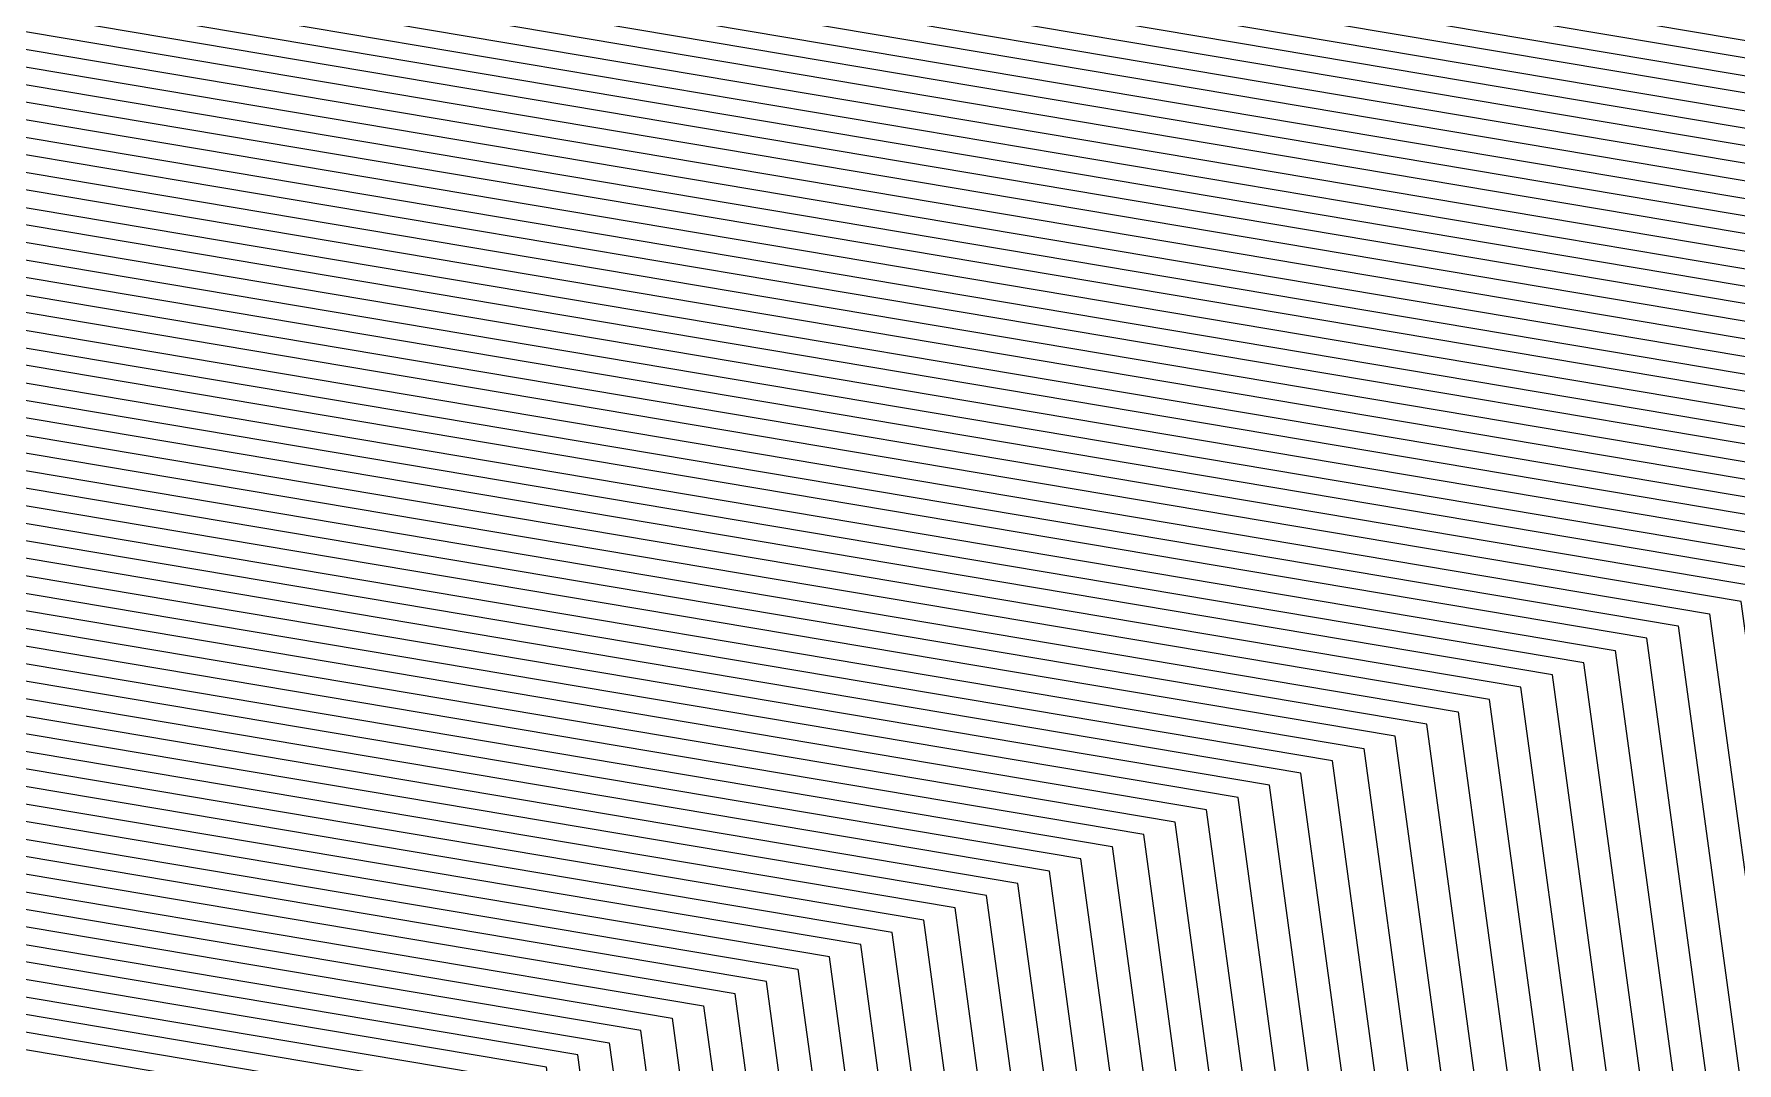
# Model space of a CAD drawing. Extents: x 7084 to 11035, y 13750 to 16729.
# Drawn here: x 8932.6 to 8998.9, y 14564 to 14604 of the extents above; entities that cross this region are included whole.
import ezdxf

# ---------------------------------------------------------------- set-up
doc = ezdxf.new("R2010")
doc.units = 0
doc.layers.add('Default', color=7, linetype='Continuous')

msp = doc.modelspace()

# ---------------------------------------------------------------- linework, layer by layer
at = {"layer": 'Default'}
for points in [[(8993.512, 15824.604), (9122.489, 15735.477), (9275.236, 15730.704), (9361.156, 15700.473), (9448.667, 15667.059), (9622.172, 15713.16), (9862.43, 15647.924), (9953.021, 15529.6), (9960.698, 15429.717), (9959.107, 15240.374), (9901.827, 14992.16), (9884.937, 14709.413), (9834.021, 14628.267), (9665.123, 14566.8), (9513.967, 14515.884), (9311.896, 14519.066), (9253.549, 14459.136), (9044.73, 14492.943), (9030.911, 14594.363), (8870.208, 14621.412), (8749.283, 14624.594), (8650.634, 14624.594)], [(9170.265, 15773.239), (9287.169, 15769.585), (9352.927, 15746.448), (9419.904, 15720.875), (9685.097, 15791.337), (9868.977, 15741.41), (10007.441, 15560.557), (10019.175, 15407.89), (10017.957, 15262.978), (9974.119, 15073.009), (9948.303, 14640.843), (9909.335, 14578.738), (9651.182, 14484.789), (9535.496, 14445.821), (9380.842, 14448.257), (9291.662, 14356.656), (8972.491, 14408.328), (8951.369, 14563.344), (8828.377, 14584.046), (8735.828, 14586.481), (8660.327, 14586.481), (8615.271, 14601.094), (8343.037, 14709.136)], [(9353.434, 15743.619), (9421.674, 15717.564), (9681.225, 15786.526), (9868.574, 15735.657), (10004.092, 15558.652), (10015.577, 15409.233), (10014.336, 15261.587), (9969.67, 15068.034), (9944.404, 14645.063), (9904.701, 14581.786), (9652.04, 14489.836), (9534.171, 14450.133), (9376.599, 14452.614), (9289.317, 14362.963), (8976.936, 14413.535), (8956.264, 14565.253), (8830.951, 14586.345), (8736.656, 14588.827), (8659.731, 14588.827), (8613.824, 14603.716), (8347.382, 14709.458)], [(8349.555, 14709.619), (8613.101, 14605.026), (8659.433, 14589.999), (8737.07, 14589.999), (8832.238, 14587.495), (8958.712, 14566.207), (8979.159, 14416.139), (9288.144, 14366.116), (9374.478, 14454.793), (9533.509, 14452.288), (9652.469, 14492.359), (9902.383, 14583.31), (9942.454, 14647.173), (9967.445, 15065.546), (10012.525, 15260.892), (10013.777, 15409.905), (10002.418, 15557.7), (9868.373, 15732.78), (9679.289, 15784.121), (9422.559, 15715.908), (9353.687, 15742.204)], [(9353.813, 15741.497), (9423.001, 15715.08), (9678.32, 15782.918), (9868.272, 15731.342), (10001.58, 15557.224), (10012.878, 15410.241), (10011.62, 15260.544), (9966.333, 15064.302), (9941.479, 14648.228), (9901.225, 14584.072), (9652.684, 14493.621), (9533.178, 14453.366), (9373.417, 14455.882), (9287.558, 14367.692), (8980.27, 14417.44), (8959.935, 14566.685), (8832.882, 14588.07), (8737.277, 14590.586), (8659.283, 14590.586), (8612.739, 14605.681), (8350.641, 14709.7)], [(9353.94, 15740.79), (9423.444, 15714.252), (9677.352, 15781.715), (9868.171, 15729.904), (10000.743, 15556.747), (10011.978, 15410.576), (10010.714, 15260.196), (9965.221, 15063.059), (9940.504, 14649.283), (9900.066, 14584.834), (9652.898, 14494.883), (9532.846, 14454.444), (9372.356, 14456.972), (9286.971, 14369.269), (8981.382, 14418.742), (8961.159, 14567.162), (8833.525, 14588.645), (8737.484, 14591.172), (8659.134, 14591.172), (8612.377, 14606.337), (8351.728, 14709.781)], [(9354.193, 15739.375), (9424.329, 15712.596), (9675.416, 15779.31), (9867.97, 15727.027), (9999.069, 15555.795), (10010.179, 15411.248), (10008.904, 15259.501), (9962.997, 15060.571), (9938.555, 14651.393), (9897.748, 14586.358), (9653.327, 14497.406), (9532.184, 14456.6), (9370.235, 14459.15), (9285.798, 14372.422), (8983.605, 14421.346), (8963.606, 14568.116), (8834.812, 14589.795), (8737.898, 14592.345), (8658.836, 14592.345), (8611.654, 14607.647), (8353.901, 14709.942)], [(9354.32, 15738.668), (9424.771, 15711.768), (9674.448, 15778.107), (9867.869, 15725.589), (9998.231, 15555.319), (10009.279, 15411.584), (10007.998, 15259.153), (9961.885, 15059.327), (9937.58, 14652.447), (9896.59, 14587.12), (9653.541, 14498.668), (9531.853, 14457.678), (9369.174, 14460.24), (9285.212, 14373.999), (8984.716, 14422.648), (8964.83, 14568.594), (8835.456, 14590.369), (8738.105, 14592.931), (8658.687, 14592.931), (8611.292, 14608.302), (8354.987, 14710.022)], [(9160.71, 15765.686), (9284.782, 15761.809), (9354.573, 15737.253), (9425.656, 15710.112), (9672.512, 15775.702), (9867.668, 15722.712), (9996.557, 15554.366), (10007.48, 15412.255), (10006.187, 15258.457), (9959.66, 15056.84), (9935.63, 14654.557), (9894.272, 14588.644), (9653.97, 14501.191), (9531.19, 14459.834), (9367.053, 14462.418), (9284.039, 14377.152), (8986.939, 14425.251), (8967.278, 14569.548), (8836.743, 14591.519), (8738.519, 14594.104), (8658.389, 14594.104), (8610.569, 14609.613), (8357.16, 14710.184)], [(9284.599, 15761.211), (9354.7, 15736.546), (9426.099, 15709.284), (9671.544, 15774.499), (9867.567, 15721.274), (9995.72, 15553.89), (10006.58, 15412.591), (10005.282, 15258.11), (9958.548, 15055.596), (9934.655, 14655.612), (9893.114, 14589.406), (9654.185, 14502.453), (9530.859, 14460.912), (9365.992, 14463.508), (9283.453, 14378.729), (8988.05, 14426.553), (8968.501, 14570.025), (8837.387, 14592.094), (8738.726, 14594.69), (8658.24, 14594.69), (8610.208, 14610.268), (8358.246, 14710.264)], [(9284.415, 15760.613), (9354.826, 15735.838), (9426.541, 15708.456), (9670.576, 15773.296), (9867.466, 15719.836), (9994.882, 15553.414), (10005.68, 15412.927), (10004.377, 15257.762), (9957.436, 15054.352), (9933.68, 14656.667), (9891.955, 14590.168), (9654.399, 14503.715), (9530.528, 14461.989), (9364.931, 14464.597), (9282.867, 14380.305), (8989.161, 14427.855), (8969.725, 14570.502), (8838.03, 14592.669), (8738.933, 14595.277), (8658.091, 14595.277), (8609.846, 14610.924), (8359.333, 14710.345)], [(9284.232, 15760.015), (9354.953, 15735.131), (9426.984, 15707.628), (9669.608, 15772.094), (9867.365, 15718.398), (9994.045, 15552.937), (10004.781, 15413.263), (10003.471, 15257.414), (9956.324, 15053.108), (9932.705, 14657.722), (9890.796, 14590.93), (9654.614, 14504.976), (9530.197, 14463.067), (9363.871, 14465.687), (9282.28, 14381.882), (8990.273, 14429.156), (8970.949, 14570.98), (8838.674, 14593.244), (8739.14, 14595.863), (8657.941, 14595.863), (8609.484, 14611.579), (8360.419, 14710.425)], [(9284.048, 15759.416), (9355.079, 15734.424), (9427.426, 15706.8), (9668.64, 15770.891), (9867.265, 15716.959), (9993.208, 15552.461), (10003.881, 15413.599), (10002.566, 15257.066), (9955.211, 15051.864), (9931.731, 14658.777), (9889.638, 14591.692), (9654.828, 14506.238), (9529.866, 14464.145), (9362.81, 14466.776), (9281.694, 14383.459), (8991.384, 14430.458), (8972.172, 14571.457), (8839.317, 14593.819), (8739.347, 14596.449), (8657.792, 14596.449), (8609.123, 14612.234), (8361.505, 14710.506)], [(9283.864, 15758.818), (9355.206, 15733.717), (9427.869, 15705.973), (9667.672, 15769.688), (9867.164, 15715.521), (9992.371, 15551.985), (10002.982, 15413.934), (10001.66, 15256.719), (9954.099, 15050.62), (9930.756, 14659.832), (9888.479, 14592.454), (9655.043, 14507.5), (9529.534, 14465.223), (9361.749, 14467.865), (9281.108, 14385.035), (8992.495, 14431.76), (8973.396, 14571.934), (8839.961, 14594.393), (8739.554, 14597.036), (8657.643, 14597.036), (8608.761, 14612.889), (8362.592, 14710.587)], [(9283.497, 15757.622), (9355.459, 15732.302), (9428.754, 15704.317), (9665.735, 15767.283), (9866.963, 15712.645), (9990.696, 15551.032), (10001.182, 15414.606), (9999.85, 15256.023), (9951.875, 15048.133), (9928.806, 14661.942), (9886.162, 14593.978), (9655.472, 14510.023), (9528.872, 14467.379), (9359.628, 14470.044), (9279.935, 14388.188), (8994.718, 14434.363), (8975.844, 14572.888), (8841.248, 14595.543), (8739.968, 14598.208), (8657.345, 14598.208), (8608.038, 14614.2), (8364.765, 14710.748)], [(9663.799, 15764.877), (9866.761, 15709.768), (9989.022, 15550.08), (9999.383, 15415.278), (9998.039, 15255.328), (9949.651, 15045.645), (9926.856, 14664.052), (9883.844, 14595.502), (9655.901, 14512.547), (9528.209, 14469.535), (9357.506, 14472.223), (9278.762, 14391.342), (8996.941, 14436.967), (8978.291, 14573.843), (8842.535, 14596.693), (8740.382, 14599.381), (8657.047, 14599.381), (8607.314, 14615.511), (8366.937, 14710.909)], [(9282.946, 15755.827), (9355.839, 15730.18), (9430.081, 15701.833), (9662.831, 15763.674), (9866.66, 15708.33), (9988.185, 15549.603), (9998.483, 15415.613), (9997.133, 15254.98), (9948.538, 15044.401), (9925.881, 14665.107), (9882.686, 14596.264), (9656.115, 14513.808), (9527.878, 14470.613), (9356.446, 14473.312), (9278.176, 14392.918), (8998.052, 14438.269), (8979.515, 14574.32), (8843.179, 14597.268), (8740.589, 14599.967), (8656.898, 14599.967), (8606.953, 14616.166), (8368.024, 14710.99)], [(9282.763, 15755.229), (9355.966, 15729.473), (9430.524, 15701.005), (9661.863, 15762.472), (9866.56, 15706.892), (9987.347, 15549.127), (9997.584, 15415.949), (9996.228, 15254.632), (9947.426, 15043.157), (9924.906, 14666.161), (9881.527, 14597.026), (9656.33, 14515.07), (9527.547, 14471.69), (9355.385, 14474.402), (9277.59, 14394.495), (8999.164, 14439.571), (8980.738, 14574.797), (8843.822, 14597.843), (8740.796, 14600.554), (8656.748, 14600.554), (8606.591, 14616.821), (8369.11, 14711.07)], [(9282.579, 15754.631), (9356.092, 15728.765), (9430.967, 15700.177), (9660.895, 15761.269), (9866.459, 15705.454), (9986.51, 15548.651), (9996.684, 15416.285), (9995.323, 15254.284), (9946.314, 15041.914), (9923.932, 14667.216), (9880.368, 14597.788), (9656.544, 14516.332), (9527.216, 14472.768), (9354.324, 14475.491), (9277.003, 14396.072), (9000.275, 14440.872), (8981.962, 14575.275), (8844.466, 14598.418)], [(9282.396, 15754.033), (9356.219, 15728.058), (9431.409, 15699.349), (9659.927, 15760.066), (9866.358, 15704.015), (9985.673, 15548.175), (9995.784, 15416.621), (9994.417, 15253.937), (9945.202, 15040.67), (9922.957, 14668.271), (9879.21, 14598.55), (9656.759, 14517.593), (9526.885, 14473.846), (9353.264, 14476.58), (9276.417, 14397.648), (9001.386, 14442.174), (8983.186, 14575.752), (8845.109, 14598.992), (8741.21, 14601.727), (8656.45, 14601.727)], [(9282.029, 15752.836), (9356.472, 15726.643), (9432.294, 15697.693), (9657.991, 15757.661), (9866.157, 15701.139), (9983.998, 15547.222), (9993.985, 15417.292), (9992.606, 15253.241), (9942.977, 15038.182), (9921.007, 14670.381), (9876.892, 14600.073), (9657.188, 14520.117), (9526.222, 14476.002), (9351.142, 14478.759), (9275.244, 14400.801), (9003.609, 14444.778), (8985.633, 14576.706), (8846.396, 14600.142), (8741.624, 14602.899), (8656.152, 14602.899), (8605.144, 14619.442), (8373.456, 14711.393)], [(9281.845, 15752.238), (9356.599, 15725.936), (9432.737, 15696.865), (9657.023, 15756.458), (9866.056, 15699.701), (9983.161, 15546.746), (9993.085, 15417.628), (9991.701, 15252.893), (9941.865, 15036.938), (9920.032, 14671.436), (9875.734, 14600.835), (9657.402, 14521.378), (9525.891, 14477.08), (9350.081, 14479.849), (9274.658, 14402.378), (9004.721, 14446.079), (8986.857, 14577.183), (8847.04, 14600.717), (8741.831, 14603.486), (8656.003, 14603.486), (8604.783, 14620.098), (8374.542, 14711.473)], [(8375.629, 14711.554), (8604.421, 14620.753), (8655.854, 14604.072), (8742.038, 14604.072), (8847.684, 14601.292), (8988.081, 14577.661), (9005.832, 14447.381), (9274.071, 14403.955), (9349.021, 14480.938), (9525.56, 14478.158), (9657.616, 14522.64), (9874.575, 14601.597), (9919.057, 14672.491), (9940.753, 15035.694), (9990.796, 15252.546), (9992.186, 15417.964), (9982.324, 15546.27), (9865.955, 15698.262), (9656.055, 15755.255), (9433.179, 15696.037), (9356.725, 15725.229), (9281.661, 15751.64)], [(9281.478, 15751.042), (9356.852, 15724.521), (9433.622, 15695.209), (9655.086, 15754.052), (9865.855, 15696.824), (9981.487, 15545.793), (9991.286, 15418.3), (9989.89, 15252.198), (9939.641, 15034.451), (9918.082, 14673.546), (9873.416, 14602.359), (9657.831, 14523.902), (9525.229, 14479.236), (9347.96, 14482.027), (9273.485, 14405.531), (9006.943, 14448.683), (8989.304, 14578.138), (8848.327, 14601.867), (8742.245, 14604.658), (8655.705, 14604.658), (8604.059, 14621.408), (8376.715, 14711.634)], [(9281.294, 15750.444), (9356.978, 15723.814), (9434.064, 15694.381), (9654.118, 15752.85), (9865.754, 15695.386), (9980.649, 15545.317), (9990.386, 15418.636), (9988.985, 15251.85), (9938.529, 15033.207), (9917.107, 14674.601), (9872.258, 14603.121), (9658.045, 14525.164), (9524.897, 14480.314), (9346.899, 14483.117), (9272.899, 14407.108), (9008.055, 14449.985), (8990.528, 14578.615), (8848.971, 14602.442), (8742.452, 14605.245), (8655.555, 14605.245), (8603.698, 14622.063), (8377.801, 14711.715)], [(9281.111, 15749.846), (9357.105, 15723.107), (9434.507, 15693.553), (9653.15, 15751.647), (9865.653, 15693.948), (9979.812, 15544.841), (9989.487, 15418.971), (9988.079, 15251.502), (9937.417, 15031.963), (9916.133, 14675.656), (9871.099, 14603.883), (9658.26, 14526.425), (9524.566, 14481.392), (9345.839, 14484.206), (9272.312, 14408.685), (9009.166, 14451.286), (8991.752, 14579.092), (8849.614, 14603.016), (8742.659, 14605.831), (8655.406, 14605.831), (8603.336, 14622.719), (8378.888, 14711.795)], [(9280.927, 15749.247), (9357.232, 15722.4), (9434.949, 15692.726), (9652.182, 15750.444), (9865.552, 15692.509), (9978.975, 15544.365), (9988.587, 15419.307), (9987.174, 15251.155), (9936.304, 15030.719), (9915.158, 14676.711), (9869.94, 14604.645), (9658.474, 14527.687), (9524.235, 14482.469), (9344.778, 14485.296), (9271.726, 14410.261), (9010.277, 14452.588), (8992.976, 14579.569), (8850.258, 14603.591), (8742.866, 14606.417), (8655.257, 14606.417), (8602.974, 14623.374), (8379.974, 14711.876)], [(9357.485, 15720.985), (9435.834, 15691.07), (9650.246, 15748.039), (9865.351, 15689.633), (9977.301, 15543.412), (9986.788, 15419.979), (9985.363, 15250.459), (9934.08, 15028.231), (9913.208, 14678.821), (9867.623, 14606.169), (9658.903, 14530.21), (9523.572, 14484.625), (9342.656, 14487.474), (9270.553, 14413.414), (9012.5, 14455.192), (8995.423, 14580.524), (8851.545, 14604.741), (8743.28, 14607.59), (8654.959, 14607.59), (8602.251, 14624.685), (8382.147, 14712.037)], [(9869.279, 15745.724), (10009.953, 15561.986), (10021.874, 15406.883), (10020.674, 15264.021), (9977.455, 15076.741), (9951.228, 14637.678), (9912.811, 14576.452), (9650.539, 14481.004), (9536.49, 14442.587), (9384.024, 14444.988), (9293.421, 14351.926), (8969.157, 14404.423), (8947.698, 14561.913), (8826.446, 14582.321), (8735.207, 14584.722), (8660.775, 14584.722), (8616.356, 14599.129), (8339.777, 14708.894)], [(9279.642, 15745.06), (9358.118, 15717.448), (9438.047, 15686.93), (9645.406, 15742.025), (9864.847, 15682.442), (9973.114, 15541.031), (9982.29, 15421.658), (9980.836, 15248.72), (9928.519, 15022.012), (9908.334, 14684.095), (9861.829, 14609.979), (9659.976, 14536.519), (9521.916, 14490.015), (9337.353, 14492.921), (9267.622, 14421.297), (9018.057, 14461.701), (9001.542, 14582.91), (8854.763, 14607.615), (8744.315, 14610.522)], [(9869.179, 15744.286), (10009.115, 15561.51), (10020.975, 15407.219), (10019.768, 15263.674), (9976.343, 15075.497), (9950.253, 14638.733), (9911.653, 14577.214), (9650.753, 14482.266), (9536.159, 14443.665), (9382.964, 14446.078), (9292.835, 14353.503), (8970.268, 14405.725), (8948.922, 14562.39), (8827.09, 14582.896), (8735.414, 14585.309), (8660.626, 14585.309), (8615.994, 14599.784), (8340.864, 14708.975)], [(8388.665, 14712.521), (8600.081, 14628.616), (8654.064, 14611.108), (8744.522, 14611.108), (8855.406, 14608.19), (9002.765, 14583.387), (9019.168, 14463.002), (9267.035, 14422.874), (9336.292, 14494.011), (9521.585, 14491.093), (9660.19, 14537.781), (9860.671, 14610.741), (9907.359, 14685.15), (9927.407, 15020.768), (9979.931, 15248.373), (9981.39, 15421.994), (9972.277, 15540.554), (9864.747, 15681.003), (9644.438, 15740.822), (9438.489, 15686.102), (9358.244, 15716.741), (9279.458, 15744.462)], [(9279.275, 15743.864), (9358.371, 15716.034), (9438.932, 15685.274), (9643.469, 15739.62), (9864.646, 15679.565), (9971.44, 15540.078), (9980.49, 15422.329), (9979.025, 15248.025), (9926.295, 15019.525), (9906.384, 14686.205), (9859.512, 14611.503), (9660.405, 14539.042), (9521.254, 14492.17), (9335.231, 14495.1), (9266.449, 14424.451), (9020.28, 14464.304), (9003.989, 14583.864), (8856.05, 14608.765), (8744.729, 14611.695), (8653.915, 14611.695)], [(9869.078, 15742.848), (10008.278, 15561.034), (10020.075, 15407.554), (10018.863, 15263.326), (9975.231, 15074.253), (9949.278, 14639.788), (9910.494, 14577.976), (9650.968, 14483.527), (9535.827, 14444.743), (9381.903, 14447.167), (9292.248, 14355.079), (8971.38, 14407.026), (8950.146, 14562.867), (8827.733, 14583.471), (8735.621, 14585.895), (8660.476, 14585.895), (8615.632, 14600.439), (8341.95, 14709.055)], [(9357.991, 15718.156), (9437.604, 15687.758), (9646.374, 15743.228), (9864.948, 15683.88), (9973.952, 15541.507), (9983.189, 15421.322), (9981.742, 15249.068), (9929.631, 15023.256), (9909.309, 14683.04), (9862.988, 14609.217), (9659.761, 14535.257), (9522.248, 14488.937), (9338.414, 14491.832), (9268.208, 14419.721), (9016.946, 14460.399), (9000.318, 14582.433), (8854.119, 14607.041), (8744.108, 14609.935), (8654.362, 14609.935), (8600.804, 14627.306), (8386.493, 14712.36)], [(9279.091, 15743.266), (9358.497, 15715.326), (9439.374, 15684.446), (9642.501, 15738.417), (9864.545, 15678.127), (9970.603, 15539.602), (9979.591, 15422.665), (9978.12, 15247.677), (9925.182, 15018.281), (9905.409, 14687.26), (9858.353, 14612.265), (9660.619, 14540.304), (9520.923, 14493.248), (9334.171, 14496.189), (9265.862, 14426.027), (9021.391, 14465.606), (9005.213, 14584.342), (8856.693, 14609.34)], [(9278.724, 15742.069), (9358.751, 15713.912), (9440.259, 15682.79), (9640.565, 15736.011), (9864.344, 15675.25), (9968.928, 15538.649), (9977.791, 15423.337), (9976.309, 15246.982), (9922.958, 15015.793), (9903.459, 14689.37), (9856.036, 14613.789), (9661.048, 14542.827), (9520.26, 14495.404), (9332.049, 14498.368), (9264.69, 14429.181), (9023.614, 14468.209), (9007.66, 14585.296), (8857.981, 14610.49)], [(9278.357, 15740.873), (9359.004, 15712.497), (9441.144, 15681.134), (9638.629, 15733.606), (9864.142, 15672.374), (9967.254, 15537.697), (9975.992, 15424.008), (9974.498, 15246.286), (9920.734, 15013.305), (9901.51, 14691.48), (9853.719, 14615.313), (9661.477, 14545.351), (9519.598, 14497.56), (9329.928, 14500.547), (9263.517, 14432.334), (9025.836, 14470.813), (9010.108, 14586.251), (8859.268, 14611.639), (8745.764, 14614.626), (8653.169, 14614.626), (8597.911, 14632.548), (8395.184, 14713.004)], [(9128.369, 15740.125), (9276.704, 15735.489), (9360.143, 15706.131), (9445.127, 15673.683), (9629.916, 15722.781), (9863.236, 15659.43), (9959.719, 15533.41), (9967.895, 15427.031), (9966.35, 15243.156), (9910.724, 15002.111), (9892.736, 14700.974), (9843.291, 14622.171), (9663.407, 14556.706), (9516.617, 14507.261), (9320.381, 14510.351), (9258.24, 14446.523), (9035.839, 14482.529), (9021.121, 14590.545), (8865.06, 14616.813)], [(8406.048, 14713.81), (8594.295, 14639.101), (8651.678, 14620.49), (8747.834, 14620.49), (8865.703, 14617.388), (9022.345, 14591.023), (9036.95, 14483.831), (9257.654, 14448.1), (9319.321, 14511.441), (9516.286, 14508.339), (9663.622, 14557.968), (9842.132, 14622.933), (9891.761, 14702.029), (9909.612, 15000.867), (9965.444, 15242.808), (9966.995, 15427.366), (9958.881, 15532.934), (9863.135, 15657.991), (9628.948, 15721.579), (9445.57, 15672.855), (9360.27, 15705.424), (9276.521, 15734.891), (9127.634, 15739.544)], [(9868.876, 15739.971), (10006.604, 15560.081), (10018.276, 15408.226), (10017.052, 15262.63), (9973.006, 15071.765), (9947.328, 14641.898), (9908.177, 14579.5), (9651.397, 14486.051), (9535.165, 14446.899), (9379.781, 14449.346), (9291.076, 14358.233), (8973.602, 14409.63), (8952.593, 14563.821), (8829.02, 14584.621), (8736.035, 14587.068)], [(9277.806, 15739.078), (9359.384, 15710.375), (9442.472, 15678.651), (9635.725, 15729.998), (9863.84, 15668.059), (9964.742, 15536.268), (9973.293, 15425.016), (9971.782, 15245.243), (9917.397, 15009.574), (9898.585, 14694.644), (9850.243, 14617.599), (9662.12, 14549.136), (9518.604, 14500.794), (9326.746, 14503.815), (9261.758, 14437.064), (9029.171, 14474.718), (9013.779, 14587.682), (8861.198, 14613.364), (8746.385, 14616.385), (8652.722, 14616.385), (8596.826, 14634.514), (8398.443, 14713.246)], [(9868.776, 15738.533), (10005.767, 15559.605), (10017.376, 15408.562), (10016.147, 15262.283), (9971.894, 15070.522), (9946.354, 14642.953), (9907.018, 14580.262), (9651.611, 14487.312), (9534.834, 14447.977), (9378.721, 14450.435), (9290.489, 14359.809), (8974.714, 14410.932), (8953.817, 14564.299), (8829.664, 14585.196)], [(9276.888, 15736.088), (9360.017, 15706.839), (9444.685, 15674.511), (9630.884, 15723.984), (9863.336, 15660.868), (9960.556, 15533.887), (9968.795, 15426.695), (9967.255, 15243.504), (9911.836, 15003.355), (9893.711, 14699.919), (9844.449, 14621.409), (9663.193, 14555.445), (9516.948, 14506.183), (9321.442, 14509.262), (9258.826, 14444.947), (9034.727, 14481.227), (9019.897, 14590.068), (8864.416, 14616.238), (8747.42, 14619.317)], [(9123.224, 15736.058), (9275.419, 15731.302), (9361.029, 15701.18), (9448.225, 15667.887), (9623.14, 15714.362), (9862.531, 15649.362), (9953.858, 15530.077), (9961.598, 15429.381), (9960.012, 15240.722), (9902.939, 14993.404), (9885.912, 14708.359), (9835.18, 14627.505), (9664.909, 14565.538), (9514.298, 14514.806), (9312.956, 14517.977), (9254.135, 14457.56), (9043.618, 14491.641), (9029.687, 14593.886), (8869.565, 14620.837)], [(8352.765, 15154.073), (8419.612, 14969.723), (8430.911, 14863.193), (8401.857, 14764.734), (8417.998, 14714.697), (8590.316, 14646.309), (8650.038, 14626.94), (8750.111, 14626.94), (8872.782, 14623.712), (9035.806, 14596.272), (9049.175, 14498.15), (9251.204, 14465.443), (9307.653, 14523.424), (9512.642, 14520.196), (9665.981, 14571.847), (9829.386, 14631.315), (9881.037, 14713.633), (9897.378, 14987.185), (9955.485, 15238.983), (9957.099, 15431.06), (9949.672, 15527.695), (9862.027, 15642.171), (9618.299, 15708.349)], [(8391.925, 14712.763), (8598.996, 14630.582), (8653.617, 14612.867), (8745.143, 14612.867), (8857.337, 14609.915), (9006.436, 14584.819), (9022.502, 14466.908), (9265.276, 14427.604), (9333.11, 14497.279), (9520.592, 14494.326), (9660.834, 14541.566), (9857.195, 14613.027), (9904.434, 14688.315), (9924.07, 15017.037), (9977.215, 15247.329), (9978.691, 15423.001), (9969.765, 15539.126)], [(9965.196, 15428.038), (9963.634, 15242.113), (9907.388, 14998.38), (9889.811, 14704.139), (9839.815, 14624.457), (9664.051, 14560.491), (9515.623, 14510.495), (9317.199, 14513.62), (9256.481, 14451.253), (9039.173, 14486.434), (9024.792, 14591.977), (8866.99, 14618.538), (8748.248, 14621.663), (8651.38, 14621.663), (8593.571, 14640.411), (8408.22, 14713.971), (8392.597, 14762.406), (8420.72, 14857.712), (8409.783, 14960.83), (8337.88, 15159.122)], [(10008.379, 15411.92), (10007.093, 15258.805), (9960.772, 15058.083), (9936.605, 14653.502), (9895.431, 14587.882), (9653.756, 14499.929), (9531.522, 14458.756), (9368.114, 14461.329), (9284.626, 14375.576), (8985.827, 14423.949), (8966.054, 14569.071), (8836.099, 14590.944), (8738.312, 14593.518), (8658.538, 14593.518), (8610.931, 14608.958), (8356.073, 14710.103)], [(9662.764, 14552.921), (9517.611, 14504.027), (9323.564, 14507.083), (9259.999, 14441.794), (9032.505, 14478.624), (9017.45, 14589.114), (8863.129, 14615.089), (8747.006, 14618.144), (8652.275, 14618.144), (8595.741, 14636.48), (8401.702, 14713.488), (8386.423, 14760.854), (8413.926, 14854.057), (8403.23, 14954.901), (8327.956, 15162.488)], [(9662.978, 14554.183), (9517.279, 14505.105), (9322.503, 14508.173), (9259.413, 14443.37), (9033.616, 14479.925), (9018.674, 14589.591), (8863.773, 14615.663), (8747.213, 14618.731), (8652.126, 14618.731), (8595.38, 14637.135), (8402.788, 14713.569), (8387.452, 14761.112), (8415.058, 14854.666), (8404.322, 14955.889), (8329.61, 15161.927)], [(8336.226, 15159.683), (8408.691, 14959.842), (8419.587, 14857.103), (8391.568, 14762.147), (8407.134, 14713.891), (8593.933, 14639.756), (8651.529, 14621.076), (8748.041, 14621.076), (8866.347, 14617.963), (9023.569, 14591.5), (9038.062, 14485.132)], [(9664.265, 14561.753), (9515.292, 14511.573), (9316.139, 14514.709), (9255.895, 14452.83), (9040.284, 14487.736), (9026.016, 14592.454), (8867.634, 14619.113), (8748.455, 14622.249), (8651.231, 14622.249), (8593.21, 14641.067), (8409.307, 14714.052), (8393.625, 14762.664), (8421.852, 14858.321), (8410.875, 14961.818), (8339.533, 15158.561)], [(8341.187, 15158), (8411.967, 14962.806), (8422.984, 14858.93), (8394.654, 14762.923), (8410.393, 14714.133), (8592.848, 14641.722), (8651.082, 14622.835), (8748.662, 14622.835), (8868.278, 14619.688), (9027.24, 14592.932), (9041.396, 14489.038)], [(9836.338, 14626.743), (9664.694, 14564.276), (9514.63, 14513.728), (9314.017, 14516.888), (9254.722, 14455.983), (9042.507, 14490.34), (9028.463, 14593.409), (8868.921, 14620.262), (8748.869, 14623.422), (8650.933, 14623.422), (8592.486, 14642.377), (8411.48, 14714.213), (8395.683, 14763.182), (8424.117, 14859.539), (8413.059, 14963.794), (8342.841, 15157.439)], [(9665.338, 14568.062), (9513.636, 14516.962), (9310.835, 14520.156), (9252.963, 14460.713), (9045.841, 14494.245), (9032.135, 14594.84), (8870.852, 14621.987), (8749.49, 14625.181), (8650.485, 14625.181), (8591.401, 14644.343), (8414.739, 14714.455), (8398.77, 14763.958), (8427.514, 14861.366), (8416.336, 14966.759), (8347.803, 15155.756)], [(8349.457, 15155.195), (8417.428, 14967.747), (8428.646, 14861.975), (8399.799, 14764.216), (8415.825, 14714.536), (8591.04, 14644.998), (8650.336, 14625.767), (8749.697, 14625.767), (8871.495, 14622.562), (9033.358, 14595.318), (9046.952, 14495.547), (9252.376, 14462.29), (9309.774, 14521.245), (9513.305, 14518.04), (9665.552, 14569.323)], [(9665.767, 14570.585), (9512.974, 14519.118), (9308.714, 14522.335), (9251.79, 14463.866), (9048.064, 14496.848), (9034.582, 14595.795), (8872.139, 14623.137), (8749.904, 14626.353), (8650.187, 14626.353), (8590.678, 14645.654), (8416.912, 14714.616), (8400.828, 14764.475), (8429.778, 14862.584), (8418.52, 14968.735), (8351.111, 15154.634)], [(9666.195, 14573.108), (9512.311, 14521.274), (9306.592, 14524.513), (9250.617, 14467.019), (9050.287, 14499.452), (9037.029, 14596.749), (8873.426, 14624.286), (8750.318, 14627.526), (8649.889, 14627.526), (8589.955, 14646.964), (8419.084, 14714.777), (8402.886, 14764.992), (8432.043, 14863.802), (8420.704, 14970.711), (8354.418, 15153.512)], [(9666.41, 14574.37), (9511.98, 14522.352), (9305.531, 14525.603), (9250.031, 14468.596), (9051.398, 14500.754), (9038.253, 14597.226), (8874.07, 14624.861), (8750.526, 14628.112), (8649.74, 14628.112), (8589.593, 14647.619), (8420.171, 14714.858), (8403.915, 14765.251), (8433.176, 14864.411), (8421.796, 14971.7), (8356.072, 15152.951)], [(8348.469, 14709.539), (8613.462, 14604.371), (8659.582, 14589.413), (8736.863, 14589.413), (8831.594, 14586.92), (8957.488, 14565.73), (8978.048, 14414.837), (9288.73, 14364.539), (9375.539, 14453.703), (9533.84, 14451.21), (9652.255, 14491.098), (9903.542, 14582.548), (9943.429, 14646.118), (9968.558, 15066.79)], [(8372.369, 14711.312), (8605.506, 14618.787), (8656.301, 14602.313), (8741.417, 14602.313), (8845.753, 14599.567), (8984.41, 14576.229), (9002.498, 14443.476), (9275.83, 14399.225), (9352.203, 14477.67), (9526.553, 14474.924), (9656.973, 14518.855), (9878.051, 14599.312), (9921.982, 14669.326), (9944.09, 15039.426)], [(8399.529, 14713.327), (8596.465, 14635.169), (8652.573, 14616.972), (8746.592, 14616.972), (8861.842, 14613.939), (9015.002, 14588.159), (9030.282, 14476.02), (9261.172, 14438.64), (9325.685, 14504.904)], [(8400.616, 14713.407), (8596.103, 14635.824), (8652.424, 14617.558), (8746.799, 14617.558), (8862.485, 14614.514), (9016.226, 14588.637), (9031.393, 14477.322), (9260.585, 14440.217), (9324.624, 14505.994), (9517.942, 14502.949), (9662.549, 14551.659), (9847.925, 14619.123)], [(8394.097, 14712.924), (8598.273, 14631.893), (8653.319, 14614.04), (8745.557, 14614.04), (8858.624, 14611.065), (9008.884, 14585.773), (9024.725, 14469.511), (9264.103, 14430.757)], [(8396.27, 14713.085), (8597.55, 14633.203), (8653.02, 14615.213), (8745.971, 14615.213), (8859.911, 14612.214), (9011.331, 14586.728), (9026.948, 14472.115), (9262.931, 14433.91)], [(8397.357, 14713.166), (8597.188, 14633.858), (8652.871, 14615.799), (8746.178, 14615.799), (8860.555, 14612.789), (9012.555, 14587.205), (9028.059, 14473.417), (9262.344, 14435.487)], [(8381.061, 14711.957), (8602.613, 14624.029), (8655.108, 14607.004), (8743.073, 14607.004), (8850.901, 14604.166), (8994.199, 14580.047), (9011.389, 14453.89), (9271.14, 14411.838), (9343.717, 14486.385), (9523.904, 14483.547), (9658.689, 14528.949), (9868.782, 14605.407)], [(8383.233, 14712.118), (8601.889, 14625.34), (8654.81, 14608.176), (8743.487, 14608.176), (8852.188, 14605.316), (8996.647, 14581.001), (9013.611, 14456.494)], [(8384.32, 14712.198), (8601.528, 14625.995), (8654.661, 14608.763), (8743.694, 14608.763), (8852.832, 14605.891), (8997.87, 14581.478), (9014.723, 14457.795), (9269.381, 14416.568)], [(9659.547, 14533.996), (9522.579, 14487.859), (9339.474, 14490.742), (9268.794, 14418.144), (9015.834, 14459.097), (8999.094, 14581.956), (8853.476, 14606.466), (8743.901, 14609.349), (8654.512, 14609.349), (8601.166, 14626.65), (8385.406, 14712.279)], [(8363.678, 14710.667), (8608.399, 14613.545), (8657.494, 14597.622), (8739.761, 14597.622), (8840.604, 14594.968), (8974.62, 14572.411), (8993.607, 14433.062)], [(9885.003, 14594.74), (9655.686, 14511.285), (9528.541, 14468.457), (9358.567, 14471.134), (9279.349, 14389.765), (8995.83, 14435.665), (8977.067, 14573.366), (8841.891, 14596.118), (8740.175, 14598.795), (8657.196, 14598.795), (8607.676, 14614.855), (8365.851, 14710.828)], [(8346.296, 14709.378), (8614.186, 14603.06), (8659.88, 14588.24), (8736.449, 14588.24), (8830.307, 14585.771), (8955.04, 14564.776), (8975.825, 14412.233)], [(8352.814, 14709.861), (8612.016, 14606.992), (8658.985, 14591.759), (8737.691, 14591.759), (8834.169, 14589.22), (8962.383, 14567.639), (8982.493, 14420.044)]]:
    msp.add_lwpolyline(points, dxfattribs=at)

doc.saveas('drawing.dxf')
